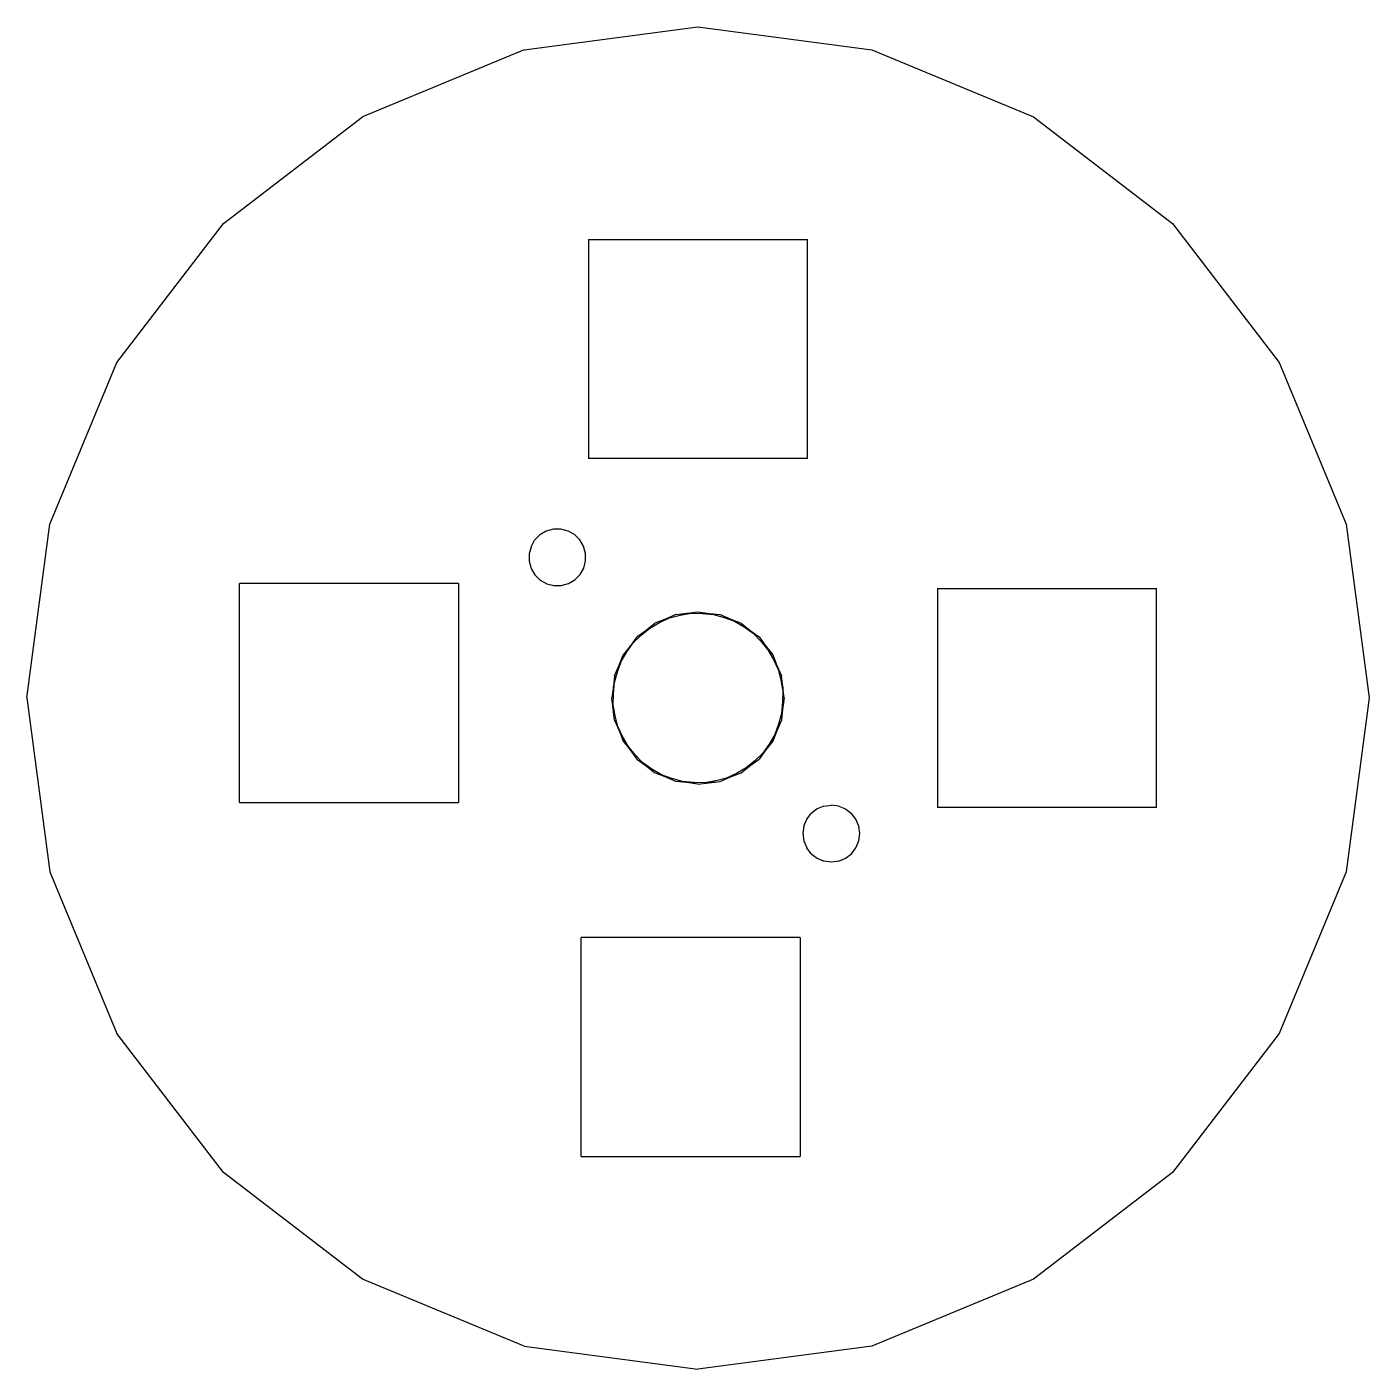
# Model space of a CAD drawing. Extents: x -38.9 to 38.9, y -38.9 to 38.9.
import ezdxf

# ---------------------------------------------------------------- set-up
doc = ezdxf.new("R2010")
doc.units = 0
doc.header["$MEASUREMENT"] = 0
doc.layers.get('0').update_dxf_attribs({"linetype": 'CONTINUOUS'})

msp = doc.modelspace()

# ---------------------------------------------------------------- linework, layer by layer
for p, q in [((-10.068, 37.575), (0, 38.9)), ((0, 38.9), (10.068, 37.575)), ((-10.068, 37.575), (-19.45, 33.688)), ((10.068, 37.575), (19.45, 33.688)), ((-27.506, 27.506), (-19.45, 33.688)), ((19.45, 33.688), (27.506, 27.506)), ((-33.688, 19.45), (-27.506, 27.506)), ((27.506, 27.506), (33.688, 19.45)), ((-6.35, 26.58), (-6.35, 13.88)), ((-6.35, 26.58), (6.35, 26.58)), ((6.35, 13.88), (6.35, 26.58)), ((-37.575, 10.068), (-33.688, 19.45)), ((33.688, 19.45), (37.575, 10.068)), ((6.35, 13.88), (-6.35, 13.88)), ((-38.9, 0), (-37.575, 10.068)), ((-9.164, 9.451), (-9.467, 9.145)), ((-8.793, 9.67), (-9.164, 9.451)), ((-8.378, 9.784), (-8.793, 9.67)), ((-7.947, 9.787), (-8.378, 9.784)), ((-7.53, 9.679), (-7.947, 9.787)), ((-7.155, 9.467), (-7.53, 9.679)), ((-6.849, 9.164), (-7.155, 9.467)), ((37.575, 10.068), (38.9, 0)), ((-9.679, 8.77), (-9.787, 8.353)), ((-9.679, 8.77), (-9.467, 9.145)), ((-6.63, 8.793), (-6.849, 9.164)), ((-6.516, 8.378), (-6.63, 8.793)), ((-9.787, 8.353), (-9.784, 7.922)), ((-9.784, 7.922), (-9.67, 7.507)), ((-6.621, 7.53), (-6.513, 7.947)), ((-6.513, 7.947), (-6.516, 8.378)), ((-9.67, 7.507), (-9.451, 7.136)), ((-9.145, 6.833), (-9.451, 7.136)), ((-7.136, 6.849), (-6.833, 7.155)), ((-6.833, 7.155), (-6.621, 7.53)), ((-13.879, 6.644), (-26.579, 6.644)), ((-26.579, -6.056), (-26.579, 6.644)), ((-13.879, 6.644), (-13.879, -6.056)), ((-9.145, 6.833), (-8.77, 6.621)), ((-8.77, 6.621), (-8.353, 6.513)), ((-8.353, 6.513), (-7.922, 6.516)), ((-7.922, 6.516), (-7.507, 6.63)), ((-7.507, 6.63), (-7.136, 6.849)), ((13.88, 6.35), (13.88, -6.35)), ((13.88, 6.35), (26.58, 6.35)), ((26.58, -6.35), (26.58, 6.35)), ((-1.294, 4.83), (-1.884, 4.578)), ((-1.65, 4.64), (-1.028, 4.805)), ((-1.294, 4.83), (-0.635, 4.909)), ((-1.028, 4.805), (-0.393, 4.909)), ((-1.028, 4.805), (-0.635, 4.909)), ((-0.635, 4.909), (0, 5)), ((-0.635, 4.909), (-0.393, 4.909)), ((-0.393, 4.909), (0.25, 4.907)), ((0, 5), (0.657, 4.906)), ((0.25, 4.907), (0.891, 4.843)), ((0.25, 4.907), (0.657, 4.906)), ((0.657, 4.906), (1.294, 4.83)), ((0.657, 4.906), (0.891, 4.843)), ((0.891, 4.843), (1.512, 4.675)), ((1.294, 4.83), (1.905, 4.569)), ((1.512, 4.675), (2.114, 4.448)), ((1.512, 4.675), (1.905, 4.569)), ((-3.536, 3.536), (-3.004, 3.934)), ((-3.293, 3.647), (-2.795, 4.054)), ((-3.293, 3.647), (-3.004, 3.934)), ((-3.004, 3.934), (-2.5, 4.33)), ((-3.004, 3.934), (-2.795, 4.054)), ((-2.795, 4.054), (-2.237, 4.375)), ((-1.884, 4.578), (-2.5, 4.33)), ((-2.237, 4.375), (-1.65, 4.64)), ((-2.237, 4.375), (-1.884, 4.578)), ((-1.884, 4.578), (-1.65, 4.64)), ((1.905, 4.569), (2.5, 4.33)), ((1.905, 4.569), (2.114, 4.448)), ((2.114, 4.448), (2.67, 4.125)), ((2.5, 4.33), (3.022, 3.92)), ((2.67, 4.125), (3.193, 3.749)), ((2.67, 4.125), (3.022, 3.92)), ((3.022, 3.92), (3.536, 3.536)), ((3.022, 3.92), (3.193, 3.749)), ((-4.125, 2.67), (-3.749, 3.193)), ((-3.536, 3.536), (-3.92, 3.022)), ((-3.92, 3.022), (-3.749, 3.193)), ((-3.749, 3.193), (-3.293, 3.647)), ((3.193, 3.749), (3.647, 3.293)), ((3.536, 3.536), (3.934, 3.004)), ((3.647, 3.293), (4.054, 2.795)), ((3.647, 3.293), (3.934, 3.004)), ((-4.569, 1.905), (-4.33, 2.5)), ((-4.448, 2.114), (-4.125, 2.67)), ((-3.92, 3.022), (-4.33, 2.5)), ((-4.125, 2.67), (-3.92, 3.022)), ((3.934, 3.004), (4.33, 2.5)), ((3.934, 3.004), (4.054, 2.795)), ((4.054, 2.795), (4.375, 2.237)), ((4.33, 2.5), (4.578, 1.884)), ((-4.83, 1.294), (-4.569, 1.905)), ((-4.675, 1.512), (-4.448, 2.114)), ((-4.675, 1.512), (-4.569, 1.905)), ((-4.569, 1.905), (-4.448, 2.114)), ((4.375, 2.237), (4.64, 1.65)), ((4.375, 2.237), (4.578, 1.884)), ((4.578, 1.884), (4.83, 1.294)), ((4.578, 1.884), (4.64, 1.65)), ((4.64, 1.65), (4.805, 1.028)), ((-4.907, 0.25), (-4.843, 0.891)), ((-4.83, 1.294), (-4.906, 0.657)), ((-4.906, 0.657), (-4.843, 0.891)), ((-4.843, 0.891), (-4.675, 1.512)), ((4.805, 1.028), (4.909, 0.393)), ((4.805, 1.028), (4.909, 0.635)), ((4.909, 0.635), (4.83, 1.294)), ((-4.906, 0.657), (-5, 0)), ((-4.909, -0.635), (-5, 0)), ((-4.909, -0.393), (-4.907, 0.25)), ((-4.907, 0.25), (-4.906, 0.657)), ((5, 0), (4.906, -0.657)), ((4.909, 0.393), (4.907, -0.25)), ((5, 0), (4.909, 0.635)), ((4.909, 0.635), (4.909, 0.393)), ((-38.9, 0), (-37.575, -10.068)), ((-4.805, -1.028), (-4.909, -0.393)), ((-4.909, -0.635), (-4.909, -0.393)), ((-4.83, -1.294), (-4.909, -0.635)), ((-4.805, -1.028), (-4.909, -0.635)), ((4.906, -0.657), (4.83, -1.294)), ((4.907, -0.25), (4.843, -0.891)), ((4.906, -0.657), (4.843, -0.891)), ((4.907, -0.25), (4.906, -0.657)), ((38.9, 0), (37.575, -10.068)), ((-4.83, -1.294), (-4.578, -1.884)), ((-4.64, -1.65), (-4.805, -1.028)), ((4.675, -1.512), (4.448, -2.114)), ((4.83, -1.294), (4.569, -1.905)), ((4.675, -1.512), (4.569, -1.905)), ((4.843, -0.891), (4.675, -1.512)), ((-4.375, -2.237), (-4.64, -1.65)), ((-4.578, -1.884), (-4.64, -1.65)), ((-4.578, -1.884), (-4.33, -2.5)), ((-4.375, -2.237), (-4.578, -1.884)), ((-4.054, -2.795), (-4.375, -2.237)), ((4.448, -2.114), (4.125, -2.67)), ((4.569, -1.905), (4.33, -2.5)), ((4.569, -1.905), (4.448, -2.114)), ((-4.33, -2.5), (-3.934, -3.004)), ((-3.647, -3.293), (-4.054, -2.795)), ((-3.934, -3.004), (-4.054, -2.795)), ((-3.934, -3.004), (-3.536, -3.536)), ((-3.647, -3.293), (-3.934, -3.004)), ((3.92, -3.022), (3.536, -3.536)), ((4.125, -2.67), (3.749, -3.193)), ((3.92, -3.022), (3.749, -3.193)), ((4.33, -2.5), (3.92, -3.022)), ((4.125, -2.67), (3.92, -3.022)), ((-3.193, -3.749), (-3.647, -3.293)), ((-3.536, -3.536), (-3.022, -3.92)), ((-2.67, -4.125), (-3.193, -3.749)), ((-3.022, -3.92), (-3.193, -3.749)), ((3.293, -3.647), (2.795, -4.054)), ((3.004, -3.934), (3.536, -3.536)), ((3.293, -3.647), (3.004, -3.934)), ((3.749, -3.193), (3.293, -3.647)), ((-3.022, -3.92), (-2.5, -4.33)), ((-2.67, -4.125), (-3.022, -3.92)), ((-2.114, -4.448), (-2.67, -4.125)), ((-1.905, -4.569), (-2.5, -4.33)), ((-1.512, -4.675), (-2.114, -4.448)), ((-1.905, -4.569), (-2.114, -4.448)), ((-1.294, -4.83), (-1.905, -4.569)), ((-1.512, -4.675), (-1.905, -4.569)), ((1.65, -4.64), (1.028, -4.805)), ((1.294, -4.83), (1.884, -4.578)), ((2.237, -4.375), (1.65, -4.64)), ((1.884, -4.578), (1.65, -4.64)), ((1.884, -4.578), (2.5, -4.33)), ((2.237, -4.375), (1.884, -4.578)), ((2.795, -4.054), (2.237, -4.375)), ((2.5, -4.33), (3.004, -3.934)), ((3.004, -3.934), (2.795, -4.054)), ((-0.891, -4.843), (-1.512, -4.675)), ((-0.657, -4.906), (-1.294, -4.83)), ((-0.25, -4.907), (-0.891, -4.843)), ((-0.657, -4.906), (-0.891, -4.843)), ((0, -5), (-0.657, -4.906)), ((-0.25, -4.907), (-0.657, -4.906)), ((0.393, -4.909), (-0.25, -4.907)), ((0, -5), (0.635, -4.909)), ((1.028, -4.805), (0.393, -4.909)), ((0.635, -4.909), (0.393, -4.909)), ((1.028, -4.805), (0.635, -4.909)), ((0.635, -4.909), (1.294, -4.83)), ((-26.579, -6.056), (-13.879, -6.056)), ((7.301, -6.262), (7.728, -6.206)), ((8.155, -6.262), (7.728, -6.206)), ((6.299, -7.031), (6.561, -6.689)), ((6.903, -6.427), (6.561, -6.689)), ((7.301, -6.262), (6.903, -6.427)), ((8.155, -6.262), (8.553, -6.427)), ((8.553, -6.427), (8.895, -6.689)), ((9.157, -7.031), (8.895, -6.689)), ((26.58, -6.35), (13.88, -6.35)), ((6.134, -7.429), (6.078, -7.856)), ((6.134, -7.429), (6.299, -7.031)), ((9.322, -7.429), (9.157, -7.031)), ((9.378, -7.856), (9.322, -7.429)), ((6.078, -7.856), (6.134, -8.283)), ((6.134, -8.283), (6.299, -8.681)), ((9.157, -8.681), (9.322, -8.283)), ((9.322, -8.283), (9.378, -7.856)), ((6.561, -9.023), (6.299, -8.681)), ((6.561, -9.023), (6.903, -9.285)), ((6.903, -9.285), (7.301, -9.45)), ((8.155, -9.45), (8.553, -9.285)), ((8.553, -9.285), (8.895, -9.023)), ((8.895, -9.023), (9.157, -8.681)), ((-37.575, -10.068), (-33.688, -19.45)), ((7.728, -9.506), (7.301, -9.45)), ((8.155, -9.45), (7.728, -9.506)), ((37.575, -10.068), (33.688, -19.45)), ((5.928, -13.878), (-6.772, -13.878)), ((-6.772, -26.578), (-6.772, -13.878)), ((5.928, -13.878), (5.928, -26.578)), ((-27.506, -27.506), (-33.688, -19.45)), ((33.688, -19.45), (27.506, -27.506)), ((-6.772, -26.578), (5.928, -26.578)), ((-19.45, -33.688), (-27.506, -27.506)), ((27.506, -27.506), (19.45, -33.688)), ((-10.068, -37.575), (-19.45, -33.688)), ((19.45, -33.688), (10.068, -37.575)), ((-10.068, -37.575), (0, -38.9)), ((10.068, -37.575), (0, -38.9))]:
    msp.add_line(p, q)

doc.saveas('drawing.dxf')
